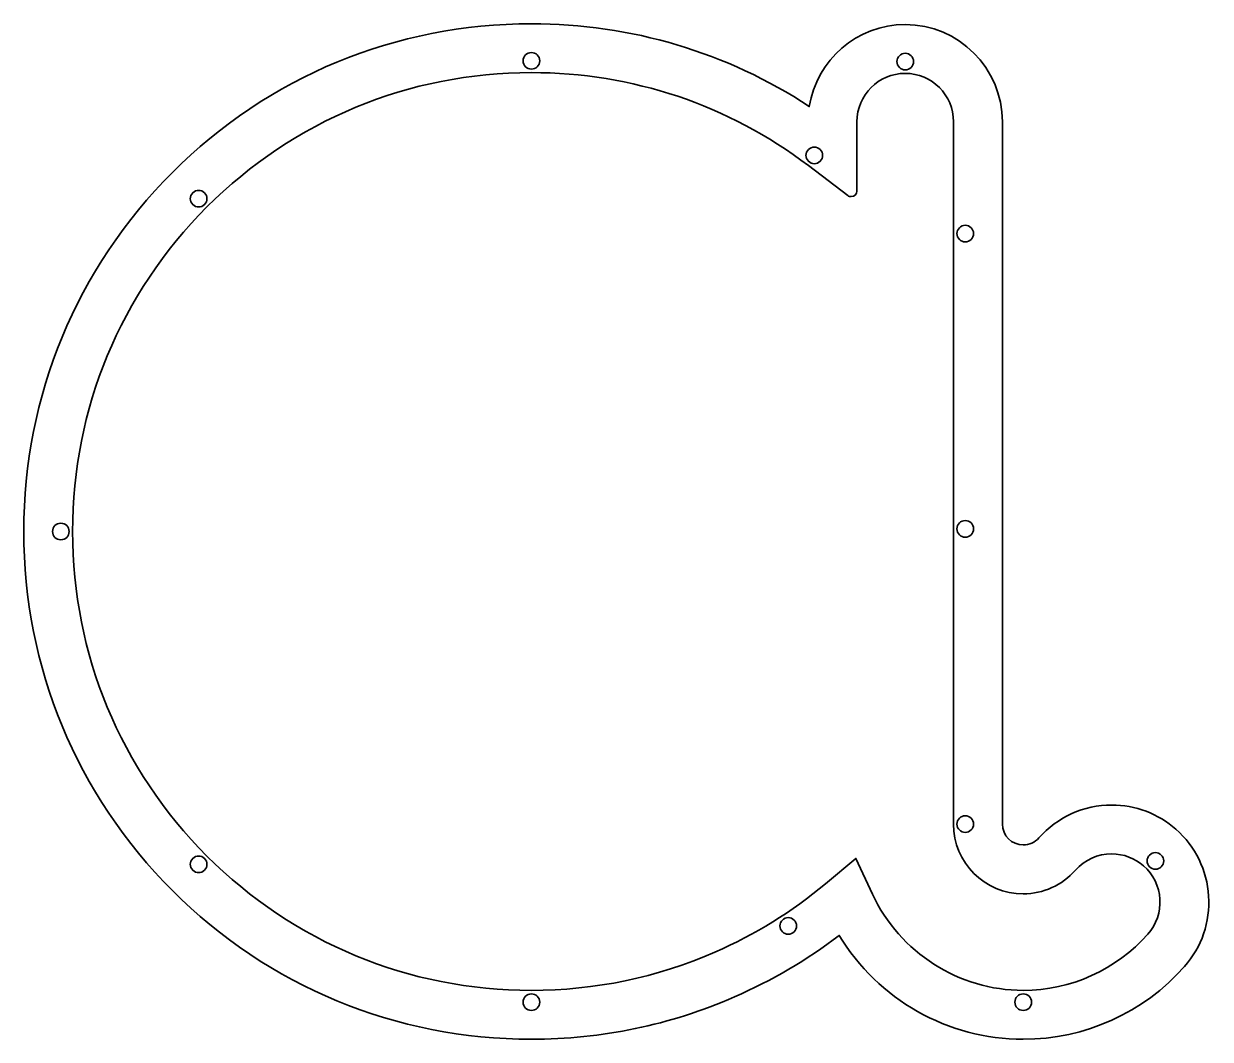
# Model space of a CAD drawing. Header units: inches. Extents: x 115 to 357, y -310 to -102.
import ezdxf

# ---------------------------------------------------------------- set-up
doc = ezdxf.new("R2010")
doc.units = ezdxf.units.IN
doc.header["$MEASUREMENT"] = 0
doc.layers.add('Plexyglass_02_12mmThick', color=7, linetype='Continuous')

# ---------------------------------------------------------------- blocks, each defined once
blk = doc.blocks.new('block 2')
at = {"layer": 'Plexyglass_02_12mmThick', "color": 7, "lineweight": 35}
for points, knots in [([(319.13, -310.12), (303.68, -310.12), (289.44, -302.03), (281.46, -288.86), (274.85, -293.89), (267.65, -298.13), (260.01, -301.46), (246.85, -307.21), (232.86, -310.12), (218.45, -310.12), (190.69, -310.12), (164.6, -299.31), (144.97, -279.69), (125.35, -260.06), (114.54, -233.97), (114.54, -206.21), (114.54, -178.45), (125.35, -152.36), (144.97, -132.73), (164.6, -113.1), (190.69, -102.3), (218.45, -102.3), (238.86, -102.3), (258.46, -108.14), (275.34, -119.24), (276.84, -109.74), (285.08, -102.46), (294.98, -102.46), (305.94, -102.46), (314.86, -111.38), (314.86, -122.34), (314.86, -122.34), (314.86, -266.09), (314.86, -266.09), (314.86, -268.45), (316.78, -270.36), (319.13, -270.36), (320.36, -270.36), (321.53, -269.84), (322.34, -268.91), (326.11, -264.64), (331.55, -262.19), (337.25, -262.19), (342.1, -262.19), (346.77, -263.95), (350.4, -267.16), (354.38, -270.67), (356.76, -275.53), (357.09, -280.83), (357.42, -286.13), (355.67, -291.24), (352.15, -295.22), (343.79, -304.69), (331.76, -310.12), (319.13, -310.12)], [0, 0, 0, 0, 1, 1, 1, 2, 2, 2, 3, 3, 3, 4, 4, 4, 5, 5, 5, 6, 6, 6, 7, 7, 7, 8, 8, 8, 9, 9, 9, 10, 10, 10, 11, 11, 11, 12, 12, 12, 13, 13, 13, 14, 14, 14, 15, 15, 15, 16, 16, 16, 17, 17, 17, 18, 18, 18, 18]), ([(319.13, -300.12), (305.97, -300.12), (293.86, -292.39), (288.27, -280.43), (288.27, -280.43), (284.87, -273.12), (284.87, -273.12), (284.87, -273.12), (278.68, -278.29), (278.68, -278.29), (271.84, -284), (264.21, -288.72), (256.01, -292.29), (244.12, -297.49), (231.48, -300.12), (218.45, -300.12), (193.37, -300.12), (169.78, -290.35), (152.04, -272.62), (134.3, -254.88), (124.54, -231.29), (124.54, -206.21), (124.54, -181.12), (134.3, -157.54), (152.04, -139.8), (169.78, -122.06), (193.37, -112.3), (218.45, -112.3), (239.14, -112.3), (258.74, -118.88), (275.15, -131.34), (275.15, -131.34), (283.24, -137.48), (283.24, -137.48), (283.43, -137.61), (283.67, -137.68), (283.9, -137.68), (284.59, -137.68), (285.1, -137.18), (285.1, -136.53), (285.1, -136.53), (285.1, -122.34), (285.1, -122.34), (285.1, -116.89), (289.53, -112.46), (294.98, -112.46), (300.43, -112.46), (304.86, -116.89), (304.86, -122.34), (304.86, -122.34), (304.86, -266.09), (304.86, -266.09), (304.86, -273.96), (311.26, -280.36), (319.13, -280.36), (323.23, -280.36), (327.13, -278.6), (329.84, -275.53), (331.72, -273.4), (334.42, -272.19), (337.25, -272.19), (339.66, -272.19), (341.98, -273.06), (343.78, -274.66), (345.76, -276.4), (346.94, -278.81), (347.11, -281.45), (347.27, -284.08), (346.4, -286.62), (344.65, -288.6), (338.19, -295.92), (328.89, -300.12), (319.13, -300.12)], [0, 0, 0, 0, 1, 1, 1, 2, 2, 2, 3, 3, 3, 4, 4, 4, 5, 5, 5, 6, 6, 6, 7, 7, 7, 8, 8, 8, 9, 9, 9, 10, 10, 10, 11, 11, 11, 12, 12, 12, 13, 13, 13, 14, 14, 14, 15, 15, 15, 16, 16, 16, 17, 17, 17, 18, 18, 18, 19, 19, 19, 20, 20, 20, 21, 21, 21, 22, 22, 22, 23, 23, 23, 24, 24, 24, 24])]:
    blk.add_open_spline(points, degree=3, knots=knots, dxfattribs=at)

msp = doc.modelspace()

# ---------------------------------------------------------------- linework, layer by layer
at = {"layer": 'Plexyglass_02_12mmThick', "color": 7, "lineweight": 35}
for points in [[(220.15, -109.89), (220.15, -110.82), (219.39, -111.59), (218.45, -111.59), (217.51, -111.59), (216.75, -110.82), (216.75, -109.89), (216.75, -108.95), (217.51, -108.19), (218.45, -108.19), (219.39, -108.19), (220.15, -108.95), (220.15, -109.89)], [(294.98, -111.75), (294.04, -111.75), (293.28, -110.99), (293.28, -110.05), (293.28, -109.11), (294.04, -108.35), (294.98, -108.35), (295.92, -108.35), (296.68, -109.11), (296.68, -110.05), (296.68, -110.99), (295.92, -111.75), (294.98, -111.75)], [(275.16, -128.04), (274.5, -128.7), (274.5, -129.78), (275.16, -130.44), (275.83, -131.1), (276.91, -131.1), (277.57, -130.44), (278.23, -129.78), (278.23, -128.7), (277.57, -128.04), (276.91, -127.37), (275.83, -127.37), (275.16, -128.04)], [(151.54, -136.9), (152.21, -137.56), (152.21, -138.64), (151.54, -139.3), (150.88, -139.96), (149.8, -139.96), (149.14, -139.3), (148.47, -138.64), (148.47, -137.56), (149.14, -136.9), (149.8, -136.23), (150.88, -136.23), (151.54, -136.9)], [(307.27, -146.95), (306.33, -146.95), (305.57, -146.19), (305.57, -145.25), (305.57, -144.32), (306.33, -143.55), (307.27, -143.55), (308.21, -143.55), (308.97, -144.32), (308.97, -145.25), (308.97, -146.19), (308.21, -146.95), (307.27, -146.95)], [(307.27, -207.37), (306.33, -207.37), (305.57, -206.61), (305.57, -205.67), (305.57, -204.73), (306.33, -203.97), (307.27, -203.97), (308.21, -203.97), (308.97, -204.73), (308.97, -205.67), (308.97, -206.61), (308.21, -207.37), (307.27, -207.37)], [(122.13, -207.91), (121.19, -207.91), (120.43, -207.15), (120.43, -206.21), (120.43, -205.27), (121.19, -204.51), (122.13, -204.51), (123.07, -204.51), (123.83, -205.27), (123.83, -206.21), (123.83, -207.15), (123.07, -207.91), (122.13, -207.91)], [(307.27, -264.39), (306.33, -264.39), (305.57, -265.15), (305.57, -266.09), (305.57, -267.03), (306.33, -267.79), (307.27, -267.79), (308.21, -267.79), (308.97, -267.03), (308.97, -266.09), (308.97, -265.15), (308.21, -264.39), (307.27, -264.39)], [(346.18, -271.93), (345.25, -271.93), (344.48, -272.69), (344.48, -273.63), (344.48, -274.57), (345.25, -275.33), (346.18, -275.33), (347.12, -275.33), (347.88, -274.57), (347.88, -273.63), (347.88, -272.69), (347.12, -271.93), (346.18, -271.93)], [(151.54, -275.52), (150.88, -276.19), (149.8, -276.19), (149.14, -275.52), (148.47, -274.86), (148.47, -273.78), (149.14, -273.12), (149.8, -272.46), (150.88, -272.46), (151.54, -273.12), (152.21, -273.78), (152.21, -274.86), (151.54, -275.52)], [(271.04, -288.63), (270.1, -288.63), (269.34, -287.86), (269.34, -286.93), (269.34, -285.99), (270.1, -285.23), (271.04, -285.23), (271.98, -285.23), (272.74, -285.99), (272.74, -286.93), (272.74, -287.86), (271.98, -288.63), (271.04, -288.63)], [(220.15, -302.53), (220.15, -303.47), (219.39, -304.23), (218.45, -304.23), (217.51, -304.23), (216.75, -303.47), (216.75, -302.53), (216.75, -301.59), (217.51, -300.83), (218.45, -300.83), (219.39, -300.83), (220.15, -301.59), (220.15, -302.53)], [(319.13, -300.83), (318.19, -300.83), (317.43, -301.59), (317.43, -302.53), (317.43, -303.47), (318.19, -304.23), (319.13, -304.23), (320.07, -304.23), (320.83, -303.47), (320.83, -302.53), (320.83, -301.59), (320.07, -300.83), (319.13, -300.83)]]:
    msp.add_open_spline(points, degree=3, knots=[0, 0, 0, 0, 1, 1, 1, 2, 2, 2, 3, 3, 3, 4, 4, 4, 4], dxfattribs=at)

# ---------------------------------------------------------------- block references
at = {"layer": 'Plexyglass_02_12mmThick'}
msp.add_blockref('block 2', (0, 0), dxfattribs=at)

doc.saveas('drawing.dxf')
